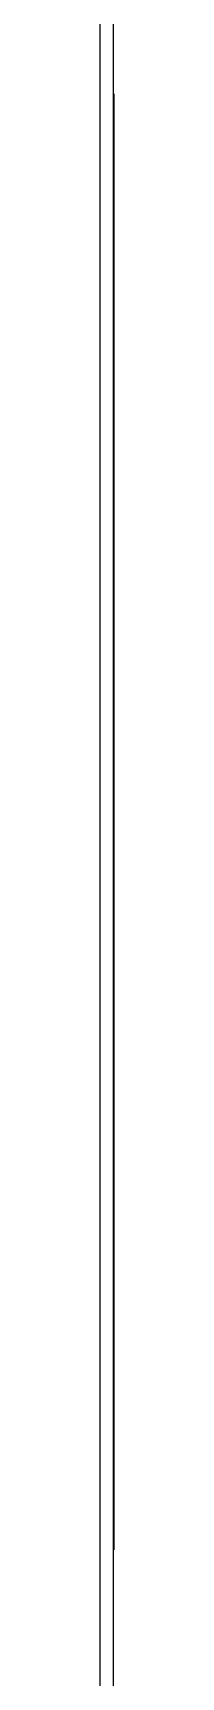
# Model space of a CAD drawing. Header units: millimetres. Extents: x 333 to 5627, y 435 to 3897.
# Drawn here: x 3977.2 to 3978.1, y 547.6 to 660.5 of the extents above; entities that cross this region are included whole.
import ezdxf

# ---------------------------------------------------------------- set-up
doc = ezdxf.new("R2010")
doc.units = ezdxf.units.MM
doc.header["$LTSCALE"] = 330
doc.layers.get('0').update_dxf_attribs({"linetype": 'CONTINUOUS'})
doc.layers.add('GEOM', color=7, linetype='CONTINUOUS')

msp = doc.modelspace()

# ---------------------------------------------------------------- linework, layer by layer
at = {"color": 9, "linetype": 'Continuous'}
msp.add_line((3977.19, 532.24), (3977.19, 1199.44), dxfattribs=at)
at = {"color": 7, "linetype": 'Continuous'}
msp.add_line((3978.09, 1199.54), (3978.09, 532.14), dxfattribs=at)
at = {"layer": 'GEOM', "color": 7, "linetype": 'Continuous'}
for p, q in [((3978.14, 656.34), (3978.09, 656.34)), ((3978.14, 656.34), (3978.14, 556.34)), ((3978.14, 556.34), (3978.09, 556.34))]:
    msp.add_line(p, q, dxfattribs=at)
at = {"layer": 'GEOM', "color": 9, "linetype": 'Continuous'}
for p, q in [((3978.14, 654.34), (3978.09, 654.34)), ((3978.14, 558.34), (3978.09, 558.34))]:
    msp.add_line(p, q, dxfattribs=at)

doc.saveas('drawing.dxf')
